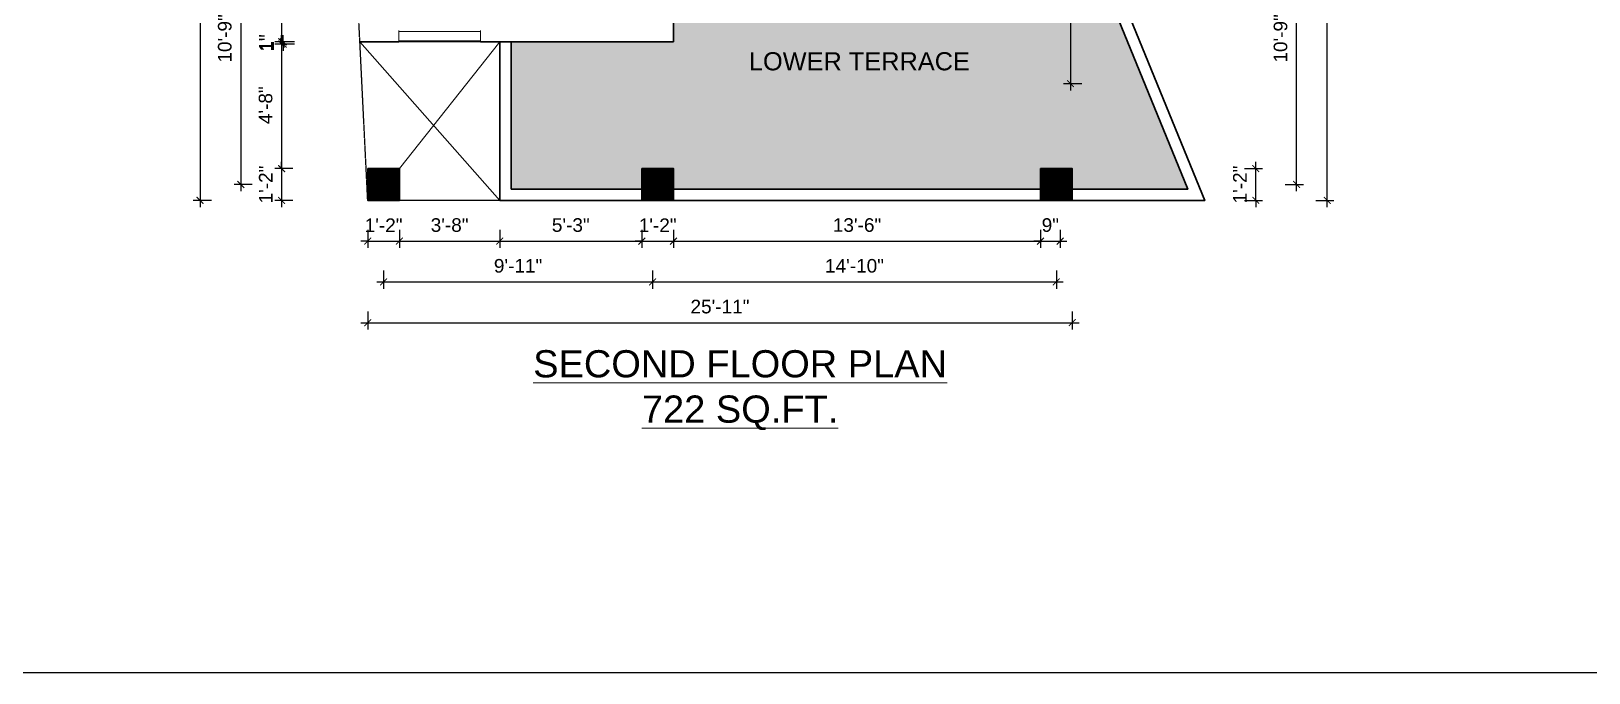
# Model space of a CAD drawing. Header units: inches. Extents: x -6683 to 26091, y -5972 to 4741.
# Drawn here: x 20855 to 21542, y -3336 to -3053 of the extents above; entities that cross this region are included whole.
import ezdxf

# ---------------------------------------------------------------- set-up
doc = ezdxf.new("R2010")
doc.units = ezdxf.units.IN
doc.header["$MEASUREMENT"] = 0
doc.linetypes.add('HIDDEN', pattern=[0.375, 0.25, -0.125])
for name, color, linetype, lineweight in [('Dimension-0.13', 114, 'Continuous', 13), ('hatch-.09', 8, 'Continuous', 9), ('Label', 7, 'Continuous', 13), ('WALL', 12, 'Continuous', 30), ('wall2', 1, 'Continuous', 15), ('windoow', 4, 'Continuous', 5)]:
    doc.layers.add(name, color=color, linetype=linetype, lineweight=lineweight)
doc.styles.add('arial 1000', font='arial.ttf')
doc.styles.add('dim', font='arial.ttf', dxfattribs={"height": 7})
doc.dimstyles.new("1-8'", dxfattribs={"dimtxt": 6, "dimasz": 3, "dimexe": 3, "dimexo": 6, "dimgap": 4, "dimtad": 1, "dimdec": 0, "dimzin": 0, "dimdsep": 46, "dimlunit": 4, "dimtxsty": 'arial 1000', "dimblk": 'ARCHTICK', "dimcen": 8, "dimdle": 3, "dimclrt": 7, "dimazin": 0, "dimtfac": 1, "dimtdec": 0, "dimtix": 1, "dimtmove": 2, "dimatfit": 3, "dimfxl": 5, "dimfxlon": 1, "dimarcsym": 0})

# ---------------------------------------------------------------- blocks, each defined once
blk = doc.blocks.new('_ArchTick')
at = {"color": 0, "const_width": 0.15}
blk.add_lwpolyline([(-0.5, -0.5), (0.5, 0.5)], dxfattribs=at)
blk = doc.blocks.new('*D379')
at = {"layer": 'Defpoints', "color": 0, "transparency": 16777216}
for p in [(21003.04, -3127.86), (21017.04, -3127.86), (21017.04, -3145.86)]:
    blk.add_point(p, dxfattribs=at)
at = {"layer": 'Dimension-0.13', "color": 0, "lineweight": -2, "transparency": 16777216}
for p, q in [((21003.04, -3145.86), (21000.04, -3145.86)), ((21003.04, -3140.86), (21003.04, -3148.86)), ((21003.04, -3145.86), (21017.04, -3145.86)), ((21017.04, -3140.86), (21017.04, -3148.86)), ((21017.04, -3145.86), (21020.04, -3145.86))]:
    blk.add_line(p, q, dxfattribs=at)
at = {"layer": 'Dimension-0.13', "color": 0, "lineweight": -2, "transparency": 16777216, "xscale": 3, "yscale": 3, "zscale": 3}
blk.add_blockref('_ArchTick', (21003.04, -3145.86), dxfattribs=at)
at = {"layer": 'Dimension-0.13', "color": 0, "lineweight": -2, "transparency": 16777216, "xscale": 3, "yscale": 3, "zscale": 3, "rotation": 180}
blk.add_blockref('_ArchTick', (21017.04, -3145.86), dxfattribs=at)
at = {"layer": 'Dimension-0.13', "color": 7, "transparency": 16777216, "insert": (21010.04, -3138.85), "char_height": 6, "attachment_point": 5, "style": 'arial 1000'}
blk.add_mtext('1\'-2"', dxfattribs=at)
blk = doc.blocks.new('*D380')
at = {"layer": 'Defpoints', "color": 0, "transparency": 16777216}
for p in [(21017.04, -3127.86), (21061.27, -3127.86), (21061.27, -3145.86)]:
    blk.add_point(p, dxfattribs=at)
at = {"layer": 'Dimension-0.13', "color": 0, "lineweight": -2, "transparency": 16777216}
for p, q in [((21014.04, -3145.86), (21064.27, -3145.86)), ((21017.04, -3140.86), (21017.04, -3148.86)), ((21061.27, -3140.86), (21061.27, -3148.86))]:
    blk.add_line(p, q, dxfattribs=at)
at = {"layer": 'Dimension-0.13', "color": 0, "lineweight": -2, "transparency": 16777216, "xscale": 3, "yscale": 3, "zscale": 3, "rotation": 180}
blk.add_blockref('_ArchTick', (21017.04, -3145.86), dxfattribs=at)
at = {"layer": 'Dimension-0.13', "color": 0, "lineweight": -2, "transparency": 16777216, "xscale": 3, "yscale": 3, "zscale": 3}
blk.add_blockref('_ArchTick', (21061.27, -3145.86), dxfattribs=at)
at = {"layer": 'Dimension-0.13', "color": 7, "transparency": 16777216, "insert": (21039.16, -3138.79), "char_height": 6, "attachment_point": 5, "style": 'arial 1000'}
blk.add_mtext('3\'-8"', dxfattribs=at)
blk = doc.blocks.new('*D381')
at = {"layer": 'Defpoints', "color": 0, "transparency": 16777216}
for p in [(21061.27, -3127.86), (21123.94, -3127.86), (21123.94, -3145.86)]:
    blk.add_point(p, dxfattribs=at)
at = {"layer": 'Dimension-0.13', "color": 0, "lineweight": -2, "transparency": 16777216}
for p, q in [((21058.27, -3145.86), (21126.94, -3145.86)), ((21061.27, -3140.86), (21061.27, -3148.86)), ((21123.94, -3140.86), (21123.94, -3148.86))]:
    blk.add_line(p, q, dxfattribs=at)
at = {"layer": 'Dimension-0.13', "color": 0, "lineweight": -2, "transparency": 16777216, "xscale": 3, "yscale": 3, "zscale": 3, "rotation": 180}
blk.add_blockref('_ArchTick', (21061.27, -3145.86), dxfattribs=at)
at = {"layer": 'Dimension-0.13', "color": 0, "lineweight": -2, "transparency": 16777216, "xscale": 3, "yscale": 3, "zscale": 3}
blk.add_blockref('_ArchTick', (21123.94, -3145.86), dxfattribs=at)
at = {"layer": 'Dimension-0.13', "color": 7, "transparency": 16777216, "insert": (21092.61, -3138.79), "char_height": 6, "attachment_point": 5, "style": 'arial 1000'}
blk.add_mtext('5\'-3"', dxfattribs=at)
blk = doc.blocks.new('*D382')
at = {"layer": 'Defpoints', "color": 0, "transparency": 16777216}
for p in [(21123.94, -3127.86), (21137.94, -3127.86), (21137.94, -3145.86)]:
    blk.add_point(p, dxfattribs=at)
at = {"layer": 'Dimension-0.13', "color": 0, "lineweight": -2, "transparency": 16777216}
for p, q in [((21123.94, -3145.86), (21120.94, -3145.86)), ((21123.94, -3140.86), (21123.94, -3148.86)), ((21123.94, -3145.86), (21137.94, -3145.86)), ((21137.94, -3140.86), (21137.94, -3148.86)), ((21137.94, -3145.86), (21140.94, -3145.86))]:
    blk.add_line(p, q, dxfattribs=at)
at = {"layer": 'Dimension-0.13', "color": 0, "lineweight": -2, "transparency": 16777216, "xscale": 3, "yscale": 3, "zscale": 3}
blk.add_blockref('_ArchTick', (21123.94, -3145.86), dxfattribs=at)
at = {"layer": 'Dimension-0.13', "color": 0, "lineweight": -2, "transparency": 16777216, "xscale": 3, "yscale": 3, "zscale": 3, "rotation": 180}
blk.add_blockref('_ArchTick', (21137.94, -3145.86), dxfattribs=at)
at = {"layer": 'Dimension-0.13', "color": 7, "transparency": 16777216, "insert": (21130.94, -3138.85), "char_height": 6, "attachment_point": 5, "style": 'arial 1000'}
blk.add_mtext('1\'-2"', dxfattribs=at)
blk = doc.blocks.new('*D383')
at = {"layer": 'Defpoints', "color": 0, "transparency": 16777216}
for p in [(21137.94, -3127.86), (21299.8, -3127.86), (21299.8, -3145.86)]:
    blk.add_point(p, dxfattribs=at)
at = {"layer": 'Dimension-0.13', "color": 0, "lineweight": -2, "transparency": 16777216}
for p, q in [((21134.94, -3145.86), (21302.8, -3145.86)), ((21137.94, -3140.86), (21137.94, -3148.86)), ((21299.8, -3140.86), (21299.8, -3148.86))]:
    blk.add_line(p, q, dxfattribs=at)
at = {"layer": 'Dimension-0.13', "color": 0, "lineweight": -2, "transparency": 16777216, "xscale": 3, "yscale": 3, "zscale": 3, "rotation": 180}
blk.add_blockref('_ArchTick', (21137.94, -3145.86), dxfattribs=at)
at = {"layer": 'Dimension-0.13', "color": 0, "lineweight": -2, "transparency": 16777216, "xscale": 3, "yscale": 3, "zscale": 3}
blk.add_blockref('_ArchTick', (21299.8, -3145.86), dxfattribs=at)
at = {"layer": 'Dimension-0.13', "color": 7, "transparency": 16777216, "insert": (21218.87, -3138.79), "char_height": 6, "attachment_point": 5, "style": 'arial 1000'}
blk.add_mtext('13\'-6"', dxfattribs=at)
blk = doc.blocks.new('*D384')
at = {"layer": 'Defpoints', "color": 0, "transparency": 16777216}
for p in [(21299.8, -3127.86), (21308.49, -3127.86), (21308.49, -3145.86)]:
    blk.add_point(p, dxfattribs=at)
at = {"layer": 'Dimension-0.13', "color": 0, "lineweight": -2, "transparency": 16777216}
for p, q in [((21299.8, -3145.86), (21296.8, -3145.86)), ((21299.8, -3140.86), (21299.8, -3148.86)), ((21299.8, -3145.86), (21308.49, -3145.86)), ((21308.49, -3140.86), (21308.49, -3148.86)), ((21308.49, -3145.86), (21311.49, -3145.86))]:
    blk.add_line(p, q, dxfattribs=at)
at = {"layer": 'Dimension-0.13', "color": 0, "lineweight": -2, "transparency": 16777216, "xscale": 3, "yscale": 3, "zscale": 3}
blk.add_blockref('_ArchTick', (21299.8, -3145.86), dxfattribs=at)
at = {"layer": 'Dimension-0.13', "color": 0, "lineweight": -2, "transparency": 16777216, "xscale": 3, "yscale": 3, "zscale": 3, "rotation": 180}
blk.add_blockref('_ArchTick', (21308.49, -3145.86), dxfattribs=at)
at = {"layer": 'Dimension-0.13', "color": 7, "transparency": 16777216, "insert": (21304.14, -3138.79), "char_height": 6, "attachment_point": 5, "style": 'arial 1000'}
blk.add_mtext('9"', dxfattribs=at)
blk = doc.blocks.new('*D376')
at = {"layer": 'Defpoints', "color": 0, "transparency": 16777216}
for p in [(21010.04, -3133.54), (21128.69, -3133.54), (21128.69, -3163.86)]:
    blk.add_point(p, dxfattribs=at)
at = {"layer": 'Dimension-0.13', "color": 0, "lineweight": -2, "transparency": 16777216}
for p, q in [((21010.04, -3158.86), (21010.04, -3166.86)), ((21128.69, -3158.86), (21128.69, -3166.86)), ((21007.04, -3163.86), (21131.69, -3163.86))]:
    blk.add_line(p, q, dxfattribs=at)
at = {"layer": 'Dimension-0.13', "color": 0, "lineweight": -2, "transparency": 16777216, "xscale": 3, "yscale": 3, "zscale": 3, "rotation": 180}
blk.add_blockref('_ArchTick', (21010.04, -3163.86), dxfattribs=at)
at = {"layer": 'Dimension-0.13', "color": 0, "lineweight": -2, "transparency": 16777216, "xscale": 3, "yscale": 3, "zscale": 3}
blk.add_blockref('_ArchTick', (21128.69, -3163.86), dxfattribs=at)
at = {"layer": 'Dimension-0.13', "color": 7, "transparency": 16777216, "insert": (21069.36, -3156.79), "char_height": 6, "attachment_point": 5, "style": 'arial 1000'}
blk.add_mtext('9\'-11"', dxfattribs=at)
blk = doc.blocks.new('*D377')
at = {"layer": 'Defpoints', "color": 0, "transparency": 16777216}
for p in [(21306.8, -3127.86), (21128.69, -3133.54), (21306.8, -3163.86)]:
    blk.add_point(p, dxfattribs=at)
at = {"layer": 'Dimension-0.13', "color": 0, "lineweight": -2, "transparency": 16777216}
for p, q in [((21128.69, -3158.86), (21128.69, -3166.86)), ((21306.8, -3158.86), (21306.8, -3166.86)), ((21125.69, -3163.86), (21309.8, -3163.86))]:
    blk.add_line(p, q, dxfattribs=at)
at = {"layer": 'Dimension-0.13', "color": 0, "lineweight": -2, "transparency": 16777216, "xscale": 3, "yscale": 3, "zscale": 3, "rotation": 180}
blk.add_blockref('_ArchTick', (21128.69, -3163.86), dxfattribs=at)
at = {"layer": 'Dimension-0.13', "color": 0, "lineweight": -2, "transparency": 16777216, "xscale": 3, "yscale": 3, "zscale": 3}
blk.add_blockref('_ArchTick', (21306.8, -3163.86), dxfattribs=at)
at = {"layer": 'Dimension-0.13', "color": 7, "transparency": 16777216, "insert": (21217.75, -3156.79), "char_height": 6, "attachment_point": 5, "style": 'arial 1000'}
blk.add_mtext('14\'-10"', dxfattribs=at)
blk = doc.blocks.new('*D385')
at = {"layer": 'Defpoints', "color": 0, "transparency": 16777216}
for p in [(21003.04, -3127.86), (21313.8, -3127.86), (21313.8, -3181.86)]:
    blk.add_point(p, dxfattribs=at)
at = {"layer": 'Dimension-0.13', "color": 0, "lineweight": -2, "transparency": 16777216}
for p, q in [((21003.04, -3176.86), (21003.04, -3184.86)), ((21313.8, -3176.86), (21313.8, -3184.86)), ((21000.04, -3181.86), (21316.8, -3181.86))]:
    blk.add_line(p, q, dxfattribs=at)
at = {"layer": 'Dimension-0.13', "color": 0, "lineweight": -2, "transparency": 16777216, "xscale": 3, "yscale": 3, "zscale": 3, "rotation": 180}
blk.add_blockref('_ArchTick', (21003.04, -3181.86), dxfattribs=at)
at = {"layer": 'Dimension-0.13', "color": 0, "lineweight": -2, "transparency": 16777216, "xscale": 3, "yscale": 3, "zscale": 3}
blk.add_blockref('_ArchTick', (21313.8, -3181.86), dxfattribs=at)
at = {"layer": 'Dimension-0.13', "color": 7, "transparency": 16777216, "insert": (21158.42, -3174.79), "char_height": 6, "attachment_point": 5, "style": 'arial 1000'}
blk.add_mtext('25\'-11"', dxfattribs=at)
blk = doc.blocks.new('*D386')
at = {"layer": 'Defpoints', "color": 0, "transparency": 16777216}
for p in [(21313.8, -3113.86), (21394.76, -3113.86), (21313.8, -3127.86)]:
    blk.add_point(p, dxfattribs=at)
at = {"layer": 'Dimension-0.13', "color": 0, "lineweight": -2, "transparency": 16777216}
for p, q in [((21394.76, -3113.86), (21394.76, -3110.86)), ((21389.76, -3113.86), (21397.76, -3113.86)), ((21394.76, -3127.86), (21394.76, -3113.86)), ((21389.76, -3127.86), (21397.76, -3127.86)), ((21394.76, -3127.86), (21394.76, -3130.86))]:
    blk.add_line(p, q, dxfattribs=at)
at = {"layer": 'Dimension-0.13', "color": 0, "lineweight": -2, "transparency": 16777216, "xscale": 3, "yscale": 3, "zscale": 3}
for p, rotation in [((21394.76, -3113.86), 270), ((21394.76, -3127.86), 90)]:
    blk.add_blockref('_ArchTick', p, dxfattribs=dict(at, rotation=rotation))
at = {"layer": 'Dimension-0.13', "color": 7, "transparency": 16777216, "insert": (21387.75, -3120.86), "char_height": 6, "attachment_point": 5, "rotation": 90, "style": 'arial 1000'}
blk.add_mtext('1\'-2"', dxfattribs=at)
blk = doc.blocks.new('*D387')
at = {"layer": 'Defpoints', "color": 0, "transparency": 16777216}
for p in [(21313.8, -2991.86), (21412.76, -2991.86), (21313.8, -3120.86)]:
    blk.add_point(p, dxfattribs=at)
at = {"layer": 'Dimension-0.13', "color": 0, "lineweight": -2, "transparency": 16777216}
for p, q in [((21412.76, -3123.86), (21412.76, -2988.86)), ((21407.76, -2991.86), (21415.76, -2991.86)), ((21407.76, -3120.86), (21415.76, -3120.86))]:
    blk.add_line(p, q, dxfattribs=at)
at = {"layer": 'Dimension-0.13', "color": 0, "lineweight": -2, "transparency": 16777216, "xscale": 3, "yscale": 3, "zscale": 3}
for p, rotation in [((21412.76, -2991.86), 90), ((21412.76, -3120.86), 270)]:
    blk.add_blockref('_ArchTick', p, dxfattribs=dict(at, rotation=rotation))
at = {"layer": 'Dimension-0.13', "color": 7, "transparency": 16777216, "insert": (21405.7, -3056.36), "char_height": 6, "attachment_point": 5, "rotation": 90, "style": 'arial 1000'}
blk.add_mtext('10\'-9"', dxfattribs=at)
blk = doc.blocks.new('*D388')
at = {"layer": 'Defpoints', "color": 0, "transparency": 16777216}
for p in [(21205.2, -2719.21), (21426.26, -2719.21), (21308.49, -3127.86)]:
    blk.add_point(p, dxfattribs=at)
at = {"layer": 'Dimension-0.13', "color": 0, "lineweight": -2, "transparency": 16777216}
for p, q in [((21421.26, -2719.21), (21429.26, -2719.21)), ((21426.26, -3130.86), (21426.26, -2716.21)), ((21421.26, -3127.86), (21429.26, -3127.86))]:
    blk.add_line(p, q, dxfattribs=at)
at = {"layer": 'Dimension-0.13', "color": 0, "lineweight": -2, "transparency": 16777216, "xscale": 3, "yscale": 3, "zscale": 3}
for p, rotation in [((21426.26, -2719.21), 90), ((21426.26, -3127.86), 270)]:
    blk.add_blockref('_ArchTick', p, dxfattribs=dict(at, rotation=rotation))
at = {"layer": 'Dimension-0.13', "color": 7, "transparency": 16777216, "insert": (21419.2, -2923.53), "char_height": 6, "attachment_point": 5, "rotation": 90, "style": 'arial 1000'}
blk.add_mtext('34\'-1"', dxfattribs=at)
blk = doc.blocks.new('*D394')
at = {"layer": 'Defpoints', "color": 0, "transparency": 16777216}
for p in [(20983.75, -2722.35), (20929.06, -3127.86), (21003.04, -3127.86)]:
    blk.add_point(p, dxfattribs=at)
at = {"layer": 'Dimension-0.13', "color": 0, "lineweight": -2, "transparency": 16777216}
for p, q in [((20929.06, -2719.35), (20929.06, -3130.86)), ((20934.06, -2722.35), (20926.06, -2722.35)), ((20934.06, -3127.86), (20926.06, -3127.86))]:
    blk.add_line(p, q, dxfattribs=at)
at = {"layer": 'Dimension-0.13', "color": 0, "lineweight": -2, "transparency": 16777216, "xscale": 3, "yscale": 3, "zscale": 3}
for p, rotation in [((20929.06, -2722.35), 90), ((20929.06, -3127.86), 270)]:
    blk.add_blockref('_ArchTick', p, dxfattribs=dict(at, rotation=rotation))
at = {"layer": 'Dimension-0.13', "color": 7, "transparency": 16777216, "insert": (20921.99, -2925.1), "char_height": 6, "attachment_point": 5, "rotation": 90, "style": 'arial 1000'}
blk.add_mtext('33\'-10"', dxfattribs=at)
blk = doc.blocks.new('*D412')
at = {"layer": 'Defpoints', "color": 0, "transparency": 16777216}
for p in [(20996.14, -2987.86), (20965.06, -3057.88), (20999.59, -3057.88)]:
    blk.add_point(p, dxfattribs=at)
at = {"layer": 'Dimension-0.13', "color": 0, "lineweight": -2, "transparency": 16777216}
for p, q in [((20970.06, -2987.86), (20962.06, -2987.86)), ((20965.06, -2984.86), (20965.06, -3060.88)), ((20970.06, -3057.88), (20962.06, -3057.88))]:
    blk.add_line(p, q, dxfattribs=at)
at = {"layer": 'Dimension-0.13', "color": 0, "lineweight": -2, "transparency": 16777216, "xscale": 3, "yscale": 3, "zscale": 3}
for p, rotation in [((20965.06, -2987.86), 90), ((20965.06, -3057.88), 270)]:
    blk.add_blockref('_ArchTick', p, dxfattribs=dict(at, rotation=rotation))
at = {"layer": 'Dimension-0.13', "color": 7, "transparency": 16777216, "insert": (20958, -3022.87), "char_height": 6, "attachment_point": 5, "rotation": 90, "style": 'arial 1000'}
blk.add_mtext('5\'-10"', dxfattribs=at)
blk = doc.blocks.new('*D413')
at = {"layer": 'Defpoints', "color": 0, "transparency": 16777216}
for p in [(20965.75, -3058.86), (20999.59, -3057.88), (21061.27, -3058.86)]:
    blk.add_point(p, dxfattribs=at)
at = {"layer": 'Dimension-0.13', "color": 0, "lineweight": -2, "transparency": 16777216}
for p, q in [((20965.75, -3057.88), (20965.75, -3054.88)), ((20970.75, -3057.88), (20962.75, -3057.88)), ((20970.75, -3058.86), (20962.75, -3058.86)), ((20965.75, -3057.88), (20965.75, -3058.86)), ((20965.75, -3058.86), (20965.75, -3061.86))]:
    blk.add_line(p, q, dxfattribs=at)
at = {"layer": 'Dimension-0.13', "color": 0, "lineweight": -2, "transparency": 16777216, "xscale": 3, "yscale": 3, "zscale": 3}
for p, rotation in [((20965.75, -3057.88), 270), ((20965.75, -3058.86), 90)]:
    blk.add_blockref('_ArchTick', p, dxfattribs=dict(at, rotation=rotation))
at = {"layer": 'Dimension-0.13', "color": 7, "transparency": 16777216, "insert": (20958.74, -3058.37), "char_height": 6, "attachment_point": 5, "rotation": 90, "style": 'arial 1000'}
blk.add_mtext('1"', dxfattribs=at)
blk = doc.blocks.new('*D414')
at = {"layer": 'Defpoints', "color": 0, "transparency": 16777216}
for p in [(20965.06, -3057.86), (21061.27, -3057.86), (21061.27, -3058.86)]:
    blk.add_point(p, dxfattribs=at)
at = {"layer": 'Dimension-0.13', "color": 0, "lineweight": -2, "transparency": 16777216}
for p, q in [((20965.06, -3057.86), (20965.06, -3054.86)), ((20970.06, -3057.86), (20962.06, -3057.86)), ((20970.06, -3058.86), (20962.06, -3058.86)), ((20965.06, -3058.86), (20965.06, -3057.86)), ((20965.06, -3058.86), (20965.06, -3061.86))]:
    blk.add_line(p, q, dxfattribs=at)
at = {"layer": 'Dimension-0.13', "color": 0, "lineweight": -2, "transparency": 16777216, "xscale": 3, "yscale": 3, "zscale": 3}
for p, rotation in [((20965.06, -3057.86), 270), ((20965.06, -3058.86), 90)]:
    blk.add_blockref('_ArchTick', p, dxfattribs=dict(at, rotation=rotation))
at = {"layer": 'Dimension-0.13', "color": 7, "transparency": 16777216, "insert": (20958.05, -3058.36), "char_height": 6, "attachment_point": 5, "rotation": 90, "style": 'arial 1000'}
blk.add_mtext('1"', dxfattribs=at)
blk = doc.blocks.new('*D415')
at = {"layer": 'Defpoints', "color": 0, "transparency": 16777216}
for p in [(21061.27, -3057.86), (20965.06, -3113.86), (21003.04, -3113.86)]:
    blk.add_point(p, dxfattribs=at)
at = {"layer": 'Dimension-0.13', "color": 0, "lineweight": -2, "transparency": 16777216}
for p, q in [((20965.06, -3054.86), (20965.06, -3116.86)), ((20970.06, -3057.86), (20962.06, -3057.86)), ((20970.06, -3113.86), (20962.06, -3113.86))]:
    blk.add_line(p, q, dxfattribs=at)
at = {"layer": 'Dimension-0.13', "color": 0, "lineweight": -2, "transparency": 16777216, "xscale": 3, "yscale": 3, "zscale": 3}
for p, rotation in [((20965.06, -3057.86), 90), ((20965.06, -3113.86), 270)]:
    blk.add_blockref('_ArchTick', p, dxfattribs=dict(at, rotation=rotation))
at = {"layer": 'Dimension-0.13', "color": 7, "transparency": 16777216, "insert": (20958, -3085.86), "char_height": 6, "attachment_point": 5, "rotation": 90, "style": 'arial 1000'}
blk.add_mtext('4\'-8"', dxfattribs=at)
blk = doc.blocks.new('*D416')
at = {"layer": 'Defpoints', "color": 0, "transparency": 16777216}
for p in [(21003.04, -3113.86), (20965.06, -3127.86), (21003.04, -3127.86)]:
    blk.add_point(p, dxfattribs=at)
at = {"layer": 'Dimension-0.13', "color": 0, "lineweight": -2, "transparency": 16777216}
for p, q in [((20965.06, -3113.86), (20965.06, -3110.86)), ((20970.06, -3113.86), (20962.06, -3113.86)), ((20965.06, -3113.86), (20965.06, -3127.86)), ((20970.06, -3127.86), (20962.06, -3127.86)), ((20965.06, -3127.86), (20965.06, -3130.86))]:
    blk.add_line(p, q, dxfattribs=at)
at = {"layer": 'Dimension-0.13', "color": 0, "lineweight": -2, "transparency": 16777216, "xscale": 3, "yscale": 3, "zscale": 3}
for p, rotation in [((20965.06, -3113.86), 270), ((20965.06, -3127.86), 90)]:
    blk.add_blockref('_ArchTick', p, dxfattribs=dict(at, rotation=rotation))
at = {"layer": 'Dimension-0.13', "color": 7, "transparency": 16777216, "insert": (20958.05, -3120.86), "char_height": 6, "attachment_point": 5, "rotation": 90, "style": 'arial 1000'}
blk.add_mtext('1\'-2"', dxfattribs=at)
blk = doc.blocks.new('*D418')
at = {"layer": 'Defpoints', "color": 0, "transparency": 16777216}
for p in [(20996.14, -2991.86), (20947.06, -3120.86), (21003.04, -3120.86)]:
    blk.add_point(p, dxfattribs=at)
at = {"layer": 'Dimension-0.13', "color": 0, "lineweight": -2, "transparency": 16777216}
for p, q in [((20947.06, -2988.86), (20947.06, -3123.86)), ((20952.06, -2991.86), (20944.06, -2991.86)), ((20952.06, -3120.86), (20944.06, -3120.86))]:
    blk.add_line(p, q, dxfattribs=at)
at = {"layer": 'Dimension-0.13', "color": 0, "lineweight": -2, "transparency": 16777216, "xscale": 3, "yscale": 3, "zscale": 3}
for p, rotation in [((20947.06, -2991.86), 90), ((20947.06, -3120.86), 270)]:
    blk.add_blockref('_ArchTick', p, dxfattribs=dict(at, rotation=rotation))
at = {"layer": 'Dimension-0.13', "color": 7, "transparency": 16777216, "insert": (20940, -3056.36), "char_height": 6, "attachment_point": 5, "rotation": 90, "style": 'arial 1000'}
blk.add_mtext('10\'-9"', dxfattribs=at)
blk = doc.blocks.new('*D433')
at = {"layer": 'Defpoints', "color": 0, "transparency": 16777216}
for p in [(21346.86, -2743.75), (21313.02, -3076.36), (21700.87, -3076.36)]:
    blk.add_point(p, dxfattribs=at)
at = {"layer": 'Dimension-0.13', "color": 0, "lineweight": -2, "transparency": 16777216}
for p, q in [((21313.02, -2740.75), (21313.02, -3079.36)), ((21318.02, -2743.75), (21310.02, -2743.75)), ((21318.02, -3076.36), (21310.02, -3076.36))]:
    blk.add_line(p, q, dxfattribs=at)
at = {"layer": 'Dimension-0.13', "color": 0, "lineweight": -2, "transparency": 16777216, "xscale": 3, "yscale": 3, "zscale": 3}
for p, rotation in [((21313.02, -2743.75), 90), ((21313.02, -3076.36), 270)]:
    blk.add_blockref('_ArchTick', p, dxfattribs=dict(at, rotation=rotation))
at = {"layer": 'Dimension-0.13', "color": 7, "transparency": 16777216, "insert": (21305.95, -2910.06), "char_height": 6, "attachment_point": 5, "rotation": 90, "style": 'arial 1000'}
blk.add_mtext('27\'-9"', dxfattribs=at)

msp = doc.modelspace()

# ---------------------------------------------------------------- hatches: boundary and pattern name
at = {"layer": 'hatch-.09'}
h = msp.add_hatch(dxfattribs=at)
h.set_pattern_fill('ANGLE', color=256, scale=15)
h.set_pattern_definition([(0, (0, 0), (0, 4.125), [3, -1.125]), (90, (0, 0), (-4.125, 3e-16), [3, -1.125])])
h.paths.add_polyline_path([(21314.13, -2998.87), (21173.13, -2998.86, -0.407434), (21138.78, -3032.46), (21137.94, -3032.46), (21137.94, -3057.86), (21066.27, -3057.86), (21066.27, -3122.86), (21123.94, -3122.86), (21123.94, -3113.86), (21137.94, -3113.86), (21137.94, -3122.86), (21299.8, -3122.86), (21299.8, -3113.86), (21313.8, -3113.86), (21313.8, -3122.86), (21364.82, -3122.86)])
h.paths.add_polyline_path([(21169.07, -3074.96), (21270.56, -3074.96), (21270.56, -3058.47), (21169.07, -3058.47)], flags=24)
h = msp.add_hatch(dxfattribs=at)
h.set_pattern_fill('ANSI31', color=256)
h.set_pattern_definition([(45, (5570.64647, -3403.99647), (-0.0883883476, 0.0883883476), [])])
h.paths.add_polyline_path([(21017.04, -3113.86), (21003.04, -3113.86), (21003.04, -3127.86), (21017.04, -3127.86)])
h = msp.add_hatch(dxfattribs=at)
h.set_pattern_fill('ANSI31', color=256)
h.set_pattern_definition([(45, (5691.55372, -3403.99647), (-0.0883883476, 0.0883883476), [])])
h.paths.add_polyline_path([(21137.94, -3113.86), (21123.94, -3113.86), (21123.94, -3127.86), (21137.94, -3127.86)])
h = msp.add_hatch(dxfattribs=at)
h.set_pattern_fill('ANSI31', color=256)
h.set_pattern_definition([(45, (5867.41283, -3403.99647), (-0.0883883476, 0.0883883476), [])])
h.paths.add_polyline_path([(21313.8, -3113.86), (21299.8, -3113.86), (21299.8, -3127.86), (21313.8, -3127.86)])

# ---------------------------------------------------------------- linework, layer by layer
at = {"linetype": 'HIDDEN'}
msp.add_lwpolyline([(20983.06, -2722.35), (21205.2, -2719.21), (21372.26, -3127.86), (21003.04, -3127.86), (20983.06, -2722.35)], dxfattribs=at)
at = {"layer": 'Defpoints'}
msp.add_lwpolyline([(18996.92, -2618.62), (22208.29, -2618.62), (22208.29, -3336.45), (18996.92, -3336.45)], close=True, dxfattribs=at)
msp.add_lwpolyline([(21137.94, -2998.86), (21314.13, -2998.87), (21364.82, -3122.86), (21313.8, -3122.86), (21313.8, -3113.86), (21299.8, -3113.86), (21299.8, -3122.86), (21137.94, -3122.86), (21137.94, -3113.86), (21123.94, -3113.86), (21123.94, -3122.86), (21066.27, -3122.86), (21066.27, -3057.86), (21137.94, -3057.86), (21137.94, -2998.86)], dxfattribs=at)
at = {"layer": 'WALL'}
for p, q in [((21313.8, -2984.86), (21372.26, -3127.86)), ((21137.94, -3057.86), (21137.94, -2998.86)), ((21313.8, -2998.07), (21364.82, -3122.86)), ((20999.59, -3057.88), (21016.8, -3057.86)), ((21052.8, -3057.86), (21061.27, -3057.86)), ((21061.27, -3057.86), (21061.27, -3127.86)), ((21061.27, -3057.86), (21137.94, -3057.86)), ((21061.27, -3057.86), (21066.27, -3057.86)), ((21066.27, -3057.86), (21066.27, -3122.86)), ((21066.27, -3122.86), (21123.94, -3122.86)), ((21137.94, -3122.86), (21299.8, -3122.86)), ((21364.82, -3122.86), (21313.8, -3122.86)), ((21061.27, -3127.86), (21308.49, -3127.86)), ((21372.26, -3127.86), (21313.8, -3127.86))]:
    msp.add_line(p, q, dxfattribs=at)
for points in [[(21003.04, -3113.86), (21017.04, -3113.86), (21017.04, -3127.86), (21003.04, -3127.86)], [(21123.94, -3113.86), (21137.94, -3113.86), (21137.94, -3127.86), (21123.94, -3127.86)], [(21299.8, -3113.86), (21313.8, -3113.86), (21313.8, -3127.86), (21299.8, -3127.86)]]:
    msp.add_lwpolyline(points, close=True, dxfattribs=at)
at = {"layer": 'wall2'}
for p, q in [((21016.8, -3057.86), (21016.8, -3052.86)), ((21052.8, -3057.36), (21016.8, -3057.36)), ((21052.8, -3057.86), (21052.8, -3052.86)), ((20999.59, -3057.88), (21061.27, -3127.86)), ((21016.8, -3057.86), (21052.8, -3057.86)), ((21017.04, -3113.86), (21061.27, -3057.86)), ((21061.27, -3057.86), (21061.27, -3057.86)), ((21061.27, -3127.86), (21061.27, -3127.86))]:
    msp.add_line(p, q, dxfattribs=at)
at = {"layer": 'windoow'}
for p, q in [((21052.8, -3053.36), (21016.8, -3053.36)), ((21052.8, -3057.36), (21016.8, -3057.36))]:
    msp.add_line(p, q, dxfattribs=at)

# ---------------------------------------------------------------- texts
at = {"layer": 'Label', "color": 5, "linetype": 'ByBlock', "attachment_point": 2, "style": 'dim'}
for s, insert, char_height, width in [('LOWER TERRACE', (21219.92, -3062.45), 8, 128.1585), ('{\\LSECOND FLOOR PLAN\\P722 SQ.FT.}', (21167.3, -3194), 12, 504.7797)]:
    msp.add_mtext(s, dxfattribs=dict(at, insert=insert, char_height=char_height, width=width))

# ---------------------------------------------------------------- dimensions: what is measured, and where the dimension line sits
at = {"layer": 'Dimension-0.13'}
for base, p1, p2, picture, middle in [((20929.06, -3127.86), (20983.75, -2722.35), (21003.04, -3127.86), '*D394', (20921.99, -2925.1)), ((21426.26, -2719.21), (21308.49, -3127.86), (21205.2, -2719.21), '*D388', (21419.2, -2923.53)), ((21313.02, -3076.36), (21346.86, -2743.75), (21700.87, -3076.36), '*D433', (21305.95, -2910.06)), ((20947.06, -3120.86), (20996.14, -2991.86), (21003.04, -3120.86), '*D418', (20940, -3056.36)), ((20965.06, -3057.88), (20996.14, -2987.86), (20999.59, -3057.88), '*D412', (20958, -3022.87)), ((21412.76, -2991.86), (21313.8, -3120.86), (21313.8, -2991.86), '*D387', (21405.7, -3056.36)), ((20965.06, -3113.86), (21061.27, -3057.86), (21003.04, -3113.86), '*D415', (20958, -3085.86)), ((20965.06, -3057.86), (21061.27, -3058.86), (21061.27, -3057.86), '*D414', (20958.05, -3058.36)), ((20965.75, -3058.86), (20999.59, -3057.88), (21061.27, -3058.86), '*D413', (20958.74, -3058.37)), ((20965.06, -3127.86), (21003.04, -3113.86), (21003.04, -3127.86), '*D416', (20958.05, -3120.86)), ((21394.76, -3113.86), (21313.8, -3127.86), (21313.8, -3113.86), '*D386', (21387.75, -3120.86))]:
    dim = msp.add_linear_dim(base=base, p1=p1, p2=p2, angle=90, dimstyle="1-8'", dxfattribs=at)
    dim.commit()
    dim.dimension.update_dxf_attribs({"geometry": picture, "text_midpoint": middle})
for base, p1, p2, picture, middle in [((21017.04, -3145.86), (21003.04, -3127.86), (21017.04, -3127.86), '*D379', (21010.04, -3138.85)), ((21313.8, -3181.86), (21003.04, -3127.86), (21313.8, -3127.86), '*D385', (21158.42, -3174.79)), ((21061.27, -3145.86), (21017.04, -3127.86), (21061.27, -3127.86), '*D380', (21039.16, -3138.79)), ((21123.94, -3145.86), (21061.27, -3127.86), (21123.94, -3127.86), '*D381', (21092.61, -3138.79)), ((21137.94, -3145.86), (21123.94, -3127.86), (21137.94, -3127.86), '*D382', (21130.94, -3138.85)), ((21306.8, -3163.86), (21128.69, -3133.54), (21306.8, -3127.86), '*D377', (21217.75, -3156.79)), ((21299.8, -3145.86), (21137.94, -3127.86), (21299.8, -3127.86), '*D383', (21218.87, -3138.79)), ((21308.49, -3145.86), (21299.8, -3127.86), (21308.49, -3127.86), '*D384', (21304.14, -3138.79)), ((21128.69, -3163.86), (21010.04, -3133.54), (21128.69, -3133.54), '*D376', (21069.36, -3156.79))]:
    dim = msp.add_linear_dim(base=base, p1=p1, p2=p2, dimstyle="1-8'", dxfattribs=at)
    dim.commit()
    dim.dimension.update_dxf_attribs({"geometry": picture, "text_midpoint": middle})

doc.saveas('drawing.dxf')
